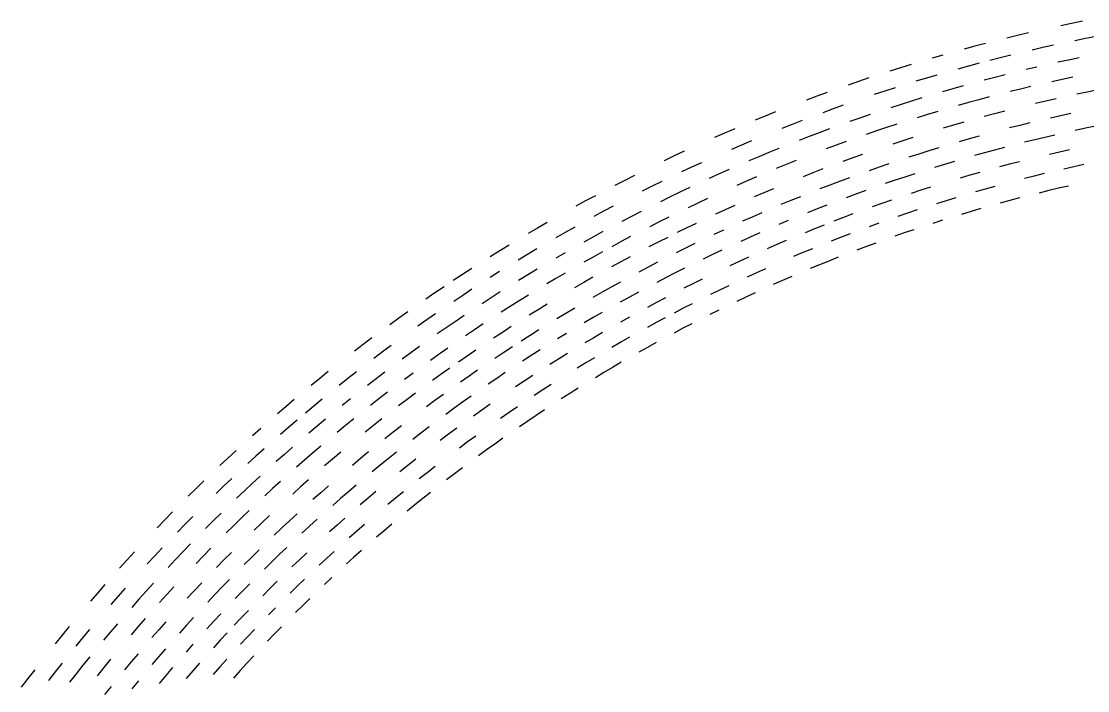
# Model space of a CAD drawing. Header units: metres. Extents: x -298 to 300, y -298 to 299.
# Drawn here: x -238.4 to -57, y 179.6 to 293.5 of the extents above; entities that cross this region are included whole.
import ezdxf

# ---------------------------------------------------------------- set-up
doc = ezdxf.new("R2010")
doc.units = ezdxf.units.M

msp = doc.modelspace()

# ---------------------------------------------------------------- linework, layer by layer
for p, q in [((-59.73335, 293.14038, -692.8203), (-61.573376, 292.7563, -692.8203)), ((-57.891003, 293.51294, -692.8203), (-59.73335, 293.14038, -692.8203)), ((-68.907845, 291.1046, -692.8203), (-70.73475, 290.66296, -692.8203)), ((-67.07819, 291.5348, -692.8203), (-68.907845, 291.1046, -692.8203)), ((-57.33827, 290.5736, -692.8203), (-59.16212, 290.2046, -692.8203)), ((-55.512157, 290.93103, -692.8203), (-57.33827, 290.5736, -692.8203)), ((-76.19825, 289.26917, -692.8203), (-78.013435, 288.78174, -692.8203)), ((-74.38001, 289.74524, -692.8203), (-76.19825, 289.26917, -692.8203)), ((-64.619026, 289.02905, -692.8203), (-66.43287, 288.61438, -692.8203)), ((-62.8025, 289.43237, -692.8203), (-64.619026, 289.02905, -692.8203)), ((-81.634346, 287.77283, -692.8203), (-83.43995, 287.25122, -692.8203)), ((-71.858345, 287.30212, -692.8203), (-73.66114, 286.84204, -692.8203)), ((-70.05262, 287.75092, -692.8203), (-71.858345, 287.30212, -692.8203)), ((-60.258923, 286.9204, -692.8203), (-62.059643, 286.5332, -692.8203)), ((-58.4557, 287.2964, -692.8203), (-60.258923, 286.9204, -692.8203)), ((-88.83643, 285.61877, -692.8203), (-90.6283, 285.052, -692.8203)), ((-87.041084, 286.1742, -692.8203), (-88.83643, 285.61877, -692.8203)), ((-77.25794, 285.88794, -692.8203), (-79.051704, 285.39392, -692.8203)), ((-75.46107, 286.3706, -692.8203), (-77.25794, 285.88794, -692.8203)), ((-65.653694, 285.72485, -692.8203), (-67.446785, 285.3037, -692.8203)), ((-95.98194, 283.28455, -692.8203), (-97.75892, 282.67297, -692.8203)), ((-94.20112, 283.8849, -692.8203), (-95.98194, 283.28455, -692.8203)), ((-84.413826, 283.8446, -692.8203), (-86.19453, 283.30566, -692.8203)), ((-82.62971, 284.37225, -692.8203), (-84.413826, 283.8446, -692.8203)), ((-72.80958, 283.97296, -692.8203), (-74.59144, 283.50696, -692.8203)), ((-71.02479, 284.42773, -692.8203), (-72.80958, 283.97296, -692.8203)), ((-61.319286, 283.63342, -692.8203), (-63.099377, 283.23962, -692.8203)), ((-59.536755, 284.0161, -692.8203), (-61.319286, 283.63342, -692.8203)), ((-101.301094, 281.4165, -692.8203), (-103.06617, 280.77155, -692.8203)), ((-91.515816, 281.62213, -692.8203), (-93.28236, 281.0387, -692.8203)), ((-89.74561, 282.19446, -692.8203), (-91.515816, 281.62213, -692.8203)), ((-79.91889, 282.04193, -692.8203), (-81.68842, 281.5313, -692.8203)), ((-78.14619, 282.54138, -692.8203), (-79.91889, 282.04193, -692.8203)), ((-68.42414, 281.99115, -692.8203), (-70.19367, 281.55273, -692.8203)), ((-66.65186, 282.41846, -692.8203), (-68.42414, 281.99115, -692.8203)), ((-57.049877, 281.47833, -692.8203), (-58.81654, 281.11133, -692.8203)), ((-55.280895, 281.83423, -692.8203), (-57.049877, 281.47833, -692.8203)), ((-103.06617, 280.77155, -692.8203), (-104.827156, 280.1156, -692.8203)), ((-88.73322, 279.37805, -692.8203), (-90.48579, 278.81213, -692.8203)), ((-86.97718, 279.93298, -692.8203), (-88.73322, 279.37805, -692.8203)), ((-85.21766, 280.4768, -692.8203), (-86.97718, 279.93298, -692.8203)), ((-77.24311, 279.68823, -692.8203), (-78.99793, 279.19446, -692.8203)), ((-75.48524, 280.1709, -692.8203), (-77.24311, 279.68823, -692.8203)), ((-73.72431, 280.64258, -692.8203), (-75.48524, 280.1709, -692.8203)), ((-64.10206, 279.94397, -692.8203), (-65.858894, 279.5327, -692.8203)), ((-62.342724, 280.34412, -692.8203), (-64.10206, 279.94397, -692.8203)), ((-110.084785, 278.08142, -692.8203), (-111.82862, 277.38147, -692.8203)), ((-100.31068, 278.59436, -692.8203), (-102.05799, 277.9558, -692.8203)), ((-98.559456, 279.222, -692.8203), (-100.31068, 278.59436, -692.8203)), ((-93.97993, 277.64734, -692.8203), (-95.72144, 277.04858, -692.8203)), ((-84.24317, 277.64716, -692.8203), (-85.98493, 277.1095, -692.8203)), ((-82.49799, 278.1739, -692.8203), (-84.24317, 277.64716, -692.8203)), ((-72.85908, 277.7777, -692.8203), (-74.602, 277.31152, -692.8203)), ((-71.11323, 278.2329, -692.8203), (-72.85908, 277.7777, -692.8203)), ((-59.844555, 277.83258, -692.8203), (-61.58827, 277.44812, -692.8203)), ((-111.82862, 277.38147, -692.8203), (-113.56806, 276.67053, -692.8203)), ((-107.275154, 275.97437, -692.8203), (-109.005745, 275.29205, -692.8203)), ((-105.54023, 276.64575, -692.8203), (-107.275154, 275.97437, -692.8203)), ((-95.72144, 277.04858, -692.8203), (-97.459114, 276.43884, -692.8203)), ((-89.45814, 276.00134, -692.8203), (-91.1894, 275.43097, -692.8203)), ((-79.81263, 275.8474, -692.8203), (-81.54322, 275.33752, -692.8203)), ((-78.078865, 276.3463, -692.8203), (-79.81263, 275.8474, -692.8203)), ((-68.537544, 275.80103, -692.8203), (-70.268196, 275.36206, -692.8203)), ((-66.804146, 276.22913, -692.8203), (-68.537544, 275.80103, -692.8203)), ((-61.58827, 277.44812, -692.8203), (-63.32942, 277.05273, -692.8203)), ((-118.75892, 274.4724, -692.8203), (-120.479866, 273.71796, -692.8203)), ((-117.03327, 275.21594, -692.8203), (-118.75892, 274.4724, -692.8203)), ((-102.64857, 274.54425, -692.8203), (-104.37037, 273.8911, -692.8203)), ((-100.92274, 275.18665, -692.8203), (-102.64857, 274.54425, -692.8203)), ((-92.91706, 274.84973, -692.8203), (-94.641, 274.25763, -692.8203)), ((-91.1894, 275.43097, -692.8203), (-92.91706, 274.84973, -692.8203)), ((-75.44294, 273.97986, -692.8203), (-77.161934, 273.49756, -692.8203)), ((-62.55897, 274.16095, -692.8203), (-64.27949, 273.75952, -692.8203)), ((-57.3827, 275.3003, -692.8203), (-59.110546, 274.9314, -692.8203)), ((-55.6526, 275.6584, -692.8203), (-57.3827, 275.3003, -692.8203)), ((-115.88404, 272.4547, -692.8203), (-117.59229, 271.7185, -692.8203)), ((-114.17121, 273.18024, -692.8203), (-115.88404, 272.4547, -692.8203)), ((-104.37037, 273.8911, -692.8203), (-106.0879, 273.22705, -692.8203)), ((-99.789925, 272.41656, -692.8203), (-101.49836, 271.78137, -692.8203)), ((-98.07752, 273.04102, -692.8203), (-99.789925, 272.41656, -692.8203)), ((-88.43238, 273.18994, -692.8203), (-90.146, 272.62604, -692.8203)), ((-86.71522, 273.74304, -692.8203), (-88.43238, 273.18994, -692.8203)), ((-77.161934, 273.49756, -692.8203), (-78.877815, 273.00446, -692.8203)), ((-65.997444, 273.3473, -692.8203), (-67.712715, 272.92432, -692.8203)), ((-64.27949, 273.75952, -692.8203), (-65.997444, 273.3473, -692.8203)), ((-127.31507, 270.59277, -692.8203), (-129.01137, 269.78467, -692.8203)), ((-125.613655, 271.39014, -692.8203), (-127.31507, 270.59277, -692.8203)), ((-112.91535, 270.46368, -692.8203), (-114.61115, 269.7461, -692.8203)), ((-111.215096, 271.1706, -692.8203), (-112.91535, 270.46368, -692.8203)), ((-109.51038, 271.86682, -692.8203), (-111.215096, 271.1706, -692.8203)), ((-95.26508, 270.86993, -692.8203), (-96.963936, 270.26318, -692.8203)), ((-85.7093, 270.9245, -692.8203), (-87.40876, 270.37775, -692.8203)), ((-84.006355, 271.46057, -692.8203), (-85.7093, 270.9245, -692.8203)), ((-82.30012, 271.9859, -692.8203), (-84.006355, 271.46057, -692.8203)), ((-74.54615, 271.12476, -692.8203), (-76.2472, 270.64813, -692.8203)), ((-72.84205, 271.59076, -692.8203), (-74.54615, 271.12476, -692.8203)), ((-71.13514, 272.04602, -692.8203), (-72.84205, 271.59076, -692.8203)), ((-61.790783, 271.26868, -692.8203), (-63.493114, 270.87207, -692.8203)), ((-60.08595, 271.65448, -692.8203), (-61.790783, 271.26868, -692.8203)), ((-124.377754, 268.66663, -692.8203), (-126.06196, 267.87714, -692.8203)), ((-122.68867, 269.44556, -692.8203), (-124.377754, 268.66663, -692.8203)), ((-108.291084, 269.13367, -692.8203), (-109.978645, 268.4452, -692.8203)), ((-106.59925, 269.81158, -692.8203), (-108.291084, 269.13367, -692.8203)), ((-96.963936, 270.26318, -692.8203), (-98.65894, 269.64575, -692.8203)), ((-92.48603, 268.67365, -692.8203), (-94.17115, 268.08435, -692.8203)), ((-90.79719, 269.25232, -692.8203), (-92.48603, 268.67365, -692.8203)), ((-81.331856, 269.1543, -692.8203), (-83.02033, 268.635, -692.8203)), ((-79.640144, 269.66284, -692.8203), (-81.331856, 269.1543, -692.8203)), ((-70.276436, 269.17926, -692.8203), (-71.9654, 268.7295, -692.8203)), ((-68.58466, 269.6184, -692.8203), (-70.276436, 269.17926, -692.8203)), ((-59.338085, 268.75684, -692.8203), (-61.02473, 268.3758, -692.8203)), ((-57.64906, 269.12738, -692.8203), (-59.338085, 268.75684, -692.8203)), ((-134.06935, 267.29688, -692.8203), (-135.74477, 266.44653, -692.8203)), ((-119.67097, 267.52966, -692.8203), (-121.34809, 266.76978, -692.8203)), ((-117.98902, 268.27905, -692.8203), (-119.67097, 267.52966, -692.8203)), ((-113.34058, 267.03644, -692.8203), (-115.01484, 266.31628, -692.8203)), ((-103.7201, 267.72986, -692.8203), (-105.39893, 267.07007, -692.8203)), ((-102.03712, 268.3791, -692.8203), (-103.7201, 267.72986, -692.8203)), ((-97.5301, 266.87415, -692.8203), (-99.20374, 266.2533, -692.8203)), ((-88.06562, 267.01392, -692.8203), (-89.740486, 266.4524, -692.8203)), ((-86.387276, 267.56482, -692.8203), (-88.06562, 267.01392, -692.8203)), ((-77.01478, 267.31653, -692.8203), (-78.69178, 266.82446, -692.8203)), ((-75.3346, 267.7981, -692.8203), (-77.01478, 267.31653, -692.8203)), ((-66.06971, 267.16907, -692.8203), (-67.74616, 266.74573, -692.8203)), ((-64.39063, 267.5819, -692.8203), (-66.06971, 267.16907, -692.8203)), ((-135.74477, 266.44653, -692.8203), (-137.41481, 265.58557, -692.8203)), ((-131.08418, 265.44543, -692.8203), (-132.74791, 264.61383, -692.8203)), ((-129.41524, 266.26648, -692.8203), (-131.08418, 265.44543, -692.8203)), ((-124.687874, 265.21838, -692.8203), (-126.35035, 264.427, -692.8203)), ((-115.01484, 266.31628, -692.8203), (-116.68452, 265.58557, -692.8203)), ((-110.410164, 265.0277, -692.8203), (-112.071846, 264.326, -692.8203)), ((-100.87348, 265.6219, -692.8203), (-102.53919, 264.98004, -692.8203)), ((-99.20374, 266.2533, -692.8203), (-100.87348, 265.6219, -692.8203)), ((-89.740486, 266.4524, -692.8203), (-91.41169, 265.8805, -692.8203)), ((-83.703865, 265.28522, -692.8203), (-85.36793, 264.75122, -692.8203)), ((-74.4242, 264.9474, -692.8203), (-76.08643, 264.47162, -692.8203)), ((-72.75898, 265.41266, -692.8203), (-74.4242, 264.9474, -692.8203)), ((-61.926952, 265.09558, -692.8203), (-63.590466, 264.6983, -692.8203)), ((-60.260876, 265.48242, -692.8203), (-61.926952, 265.09558, -692.8203)), ((-140.73842, 263.8324, -692.8203), (-142.39186, 262.94025, -692.8203)), ((-128.00786, 263.62524, -692.8203), (-129.66023, 262.81305, -692.8203)), ((-126.35035, 264.427, -692.8203), (-128.00786, 263.62524, -692.8203)), ((-121.66541, 263.33093, -692.8203), (-123.31611, 262.5586, -692.8203)), ((-112.071846, 264.326, -692.8203), (-113.72907, 263.61383, -692.8203)), ((-105.858284, 263.66504, -692.8203), (-107.51154, 262.99194, -692.8203)), ((-96.40333, 264.10175, -692.8203), (-98.05958, 263.48804, -692.8203)), ((-94.74323, 264.70508, -692.8203), (-96.40333, 264.10175, -692.8203)), ((-90.33955, 263.08655, -692.8203), (-91.98963, 262.51086, -692.8203)), ((-85.36793, 264.75122, -692.8203), (-87.02863, 264.20667, -692.8203)), ((-79.40174, 263.48883, -692.8203), (-81.054695, 262.9818, -692.8203)), ((-68.56556, 263.4439, -692.8203), (-70.21851, 263.005, -692.8203)), ((-63.590466, 264.6983, -692.8203), (-65.25147, 264.29053, -692.8203)), ((-142.39186, 262.94025, -692.8203), (-144.03969, 262.03772, -692.8203)), ((-137.70723, 262.05676, -692.8203), (-139.34947, 261.18372, -692.8203)), ((-123.31611, 262.5586, -692.8203), (-124.96192, 261.77588, -692.8203)), ((-118.67341, 261.41516, -692.8203), (-120.31214, 260.66162, -692.8203)), ((-117.029915, 262.1584, -692.8203), (-118.67341, 261.41516, -692.8203)), ((-107.51154, 262.99194, -692.8203), (-109.16053, 262.3084, -692.8203)), ((-103.00477, 261.58447, -692.8203), (-104.64503, 260.92932, -692.8203)), ((-101.36036, 262.22937, -692.8203), (-103.00477, 261.58447, -692.8203)), ((-91.98963, 262.51086, -692.8203), (-93.635994, 261.9248, -692.8203)), ((-85.99378, 261.3988, -692.8203), (-87.63337, 260.85046, -692.8203)), ((-81.054695, 262.9818, -692.8203), (-82.70435, 262.46448, -692.8203)), ((-75.16035, 261.62598, -692.8203), (-76.801704, 261.1457, -692.8203)), ((-70.21851, 263.005, -692.8203), (-71.86872, 262.55566, -692.8203)), ((-139.34947, 261.18372, -692.8203), (-140.98619, 260.3004, -692.8203)), ((-134.5862, 260.31445, -692.8203), (-136.2176, 259.46106, -692.8203)), ((-132.94948, 261.1576, -692.8203), (-134.5862, 260.31445, -692.8203)), ((-128.2386, 260.1795, -692.8203), (-129.86928, 259.36597, -692.8203)), ((-114.081184, 260.19604, -692.8203), (-115.71235, 259.4713, -692.8203)), ((-112.44538, 260.91046, -692.8203), (-114.081184, 260.19604, -692.8203)), ((-107.91297, 259.5882, -692.8203), (-109.540535, 258.90228, -692.8203)), ((-98.55262, 260.10498, -692.8203), (-100.18372, 259.47778, -692.8203)), ((-96.91761, 260.72186, -692.8203), (-98.55262, 260.10498, -692.8203)), ((-87.63337, 260.85046, -692.8203), (-89.26948, 260.2918, -692.8203)), ((-81.70704, 259.64307, -692.8203), (-83.33576, 259.1217, -692.8203)), ((-76.801704, 261.1457, -692.8203), (-78.43995, 260.6551, -692.8203)), ((-150.57304, 258.3246, -692.8203), (-152.1916, 257.37073, -692.8203)), ((-148.9485, 259.2682, -692.8203), (-150.57304, 258.3246, -692.8203)), ((-145.8625, 257.58893, -692.8203), (-147.47646, 256.6648, -692.8203)), ((-144.24275, 258.50293, -692.8203), (-145.8625, 257.58893, -692.8203)), ((-139.46407, 257.7235, -692.8203), (-141.07906, 256.83954, -692.8203)), ((-129.86928, 259.36597, -692.8203), (-131.49483, 258.5421, -692.8203)), ((-125.19947, 258.33948, -692.8203), (-126.81867, 257.54504, -692.8203)), ((-123.575264, 259.12378, -692.8203), (-125.19947, 258.33948, -692.8203)), ((-118.960945, 257.99133, -692.8203), (-120.57813, 257.23608, -692.8203)), ((-103.433846, 258.19275, -692.8203), (-105.05274, 257.53503, -692.8203)), ((-101.8108, 258.8404, -692.8203), (-103.433846, 258.19275, -692.8203)), ((-92.53095, 259.1438, -692.8203), (-94.1562, 258.55444, -692.8203)), ((-86.58308, 258.04828, -692.8203), (-88.20161, 257.49634, -692.8203)), ((-141.07906, 256.83954, -692.8203), (-142.6884, 255.94542, -692.8203)), ((-136.33992, 256.00983, -692.8203), (-137.94417, 255.14543, -692.8203)), ((-134.73024, 256.864, -692.8203), (-136.33992, 256.00983, -692.8203)), ((-130.04195, 255.92577, -692.8203), (-131.64589, 255.10094, -692.8203)), ((-128.43288, 256.74048, -692.8203), (-130.04195, 255.92577, -692.8203)), ((-114.39686, 256.78333, -692.8203), (-116.0066, 256.05676, -692.8203)), ((-112.7826, 257.49982, -692.8203), (-114.39686, 256.78333, -692.8203)), ((-108.27802, 256.18903, -692.8203), (-109.884224, 255.50084, -692.8203)), ((-99.0091, 256.7254, -692.8203), (-100.618904, 256.09546, -692.8203)), ((-97.39527, 257.3452, -692.8203), (-99.0091, 256.7254, -692.8203)), ((-93.035774, 255.77959, -692.8203), (-94.63984, 255.18712, -692.8203)), ((-88.20161, 257.49634, -692.8203), (-89.8166, 256.9342, -692.8203)), ((-157.01076, 254.4486, -692.8203), (-158.60481, 253.45439, -692.8203)), ((-155.41054, 255.43266, -692.8203), (-157.01076, 254.4486, -692.8203)), ((-150.68666, 254.78612, -692.8203), (-152.28288, 253.83177, -692.8203)), ((-145.89003, 254.127, -692.8203), (-147.48222, 253.20274, -692.8203)), ((-139.54298, 254.27104, -692.8203), (-141.13625, 253.38664, -692.8203)), ((-125.400764, 254.90959, -692.8203), (-126.99848, 254.11394, -692.8203)), ((-123.798164, 255.69518, -692.8203), (-125.400764, 254.90959, -692.8203)), ((-119.21223, 254.57335, -692.8203), (-120.80793, 253.81657, -692.8203)), ((-109.884224, 255.50084, -692.8203), (-111.48603, 254.80266, -692.8203)), ((-105.42414, 254.14507, -692.8203), (-107.017586, 253.47484, -692.8203)), ((-103.826485, 254.80522, -692.8203), (-105.42414, 254.14507, -692.8203)), ((-94.63984, 255.18712, -692.8203), (-96.24012, 254.58464, -692.8203)), ((-152.28288, 253.83177, -692.8203), (-153.873, 252.86736, -692.8203)), ((-141.13625, 253.38664, -692.8203), (-142.72389, 252.4923, -692.8203)), ((-136.42601, 252.56639, -692.8203), (-138.00862, 251.70158, -692.8203)), ((-134.83797, 253.42125, -692.8203), (-136.42601, 252.56639, -692.8203)), ((-130.1786, 252.49266, -692.8203), (-131.76091, 251.6671, -692.8203)), ((-120.80793, 253.81657, -692.8203), (-122.39887, 253.04979, -692.8203)), ((-116.264656, 252.64781, -692.8203), (-117.848335, 251.90965, -692.8203)), ((-114.67628, 253.37608, -692.8203), (-116.264656, 252.64781, -692.8203)), ((-101.01777, 252.71703, -692.8203), (-102.6023, 252.07457, -692.8203)), ((-99.429146, 253.3496, -692.8203), (-101.01777, 252.71703, -692.8203)), ((-163.34883, 250.41216, -692.8203), (-164.91725, 249.37828, -692.8203)), ((-161.77388, 251.43614, -692.8203), (-163.34883, 250.41216, -692.8203)), ((-157.03493, 250.90874, -692.8203), (-158.60658, 249.9146, -692.8203)), ((-152.22334, 250.37022, -692.8203), (-153.79176, 249.40636, -692.8203)), ((-150.64894, 251.32433, -692.8203), (-152.22334, 250.37022, -692.8203)), ((-145.8821, 250.67369, -692.8203), (-147.45256, 249.74956, -692.8203)), ((-131.76091, 251.6671, -692.8203), (-133.33803, 250.83159, -692.8203)), ((-127.14216, 250.6898, -692.8203), (-128.71327, 249.88329, -692.8203)), ((-125.56605, 251.48637, -692.8203), (-127.14216, 250.6898, -692.8203)), ((-113.34803, 250.6945, -692.8203), (-114.91956, 249.9746, -692.8203)), ((-111.77204, 251.40446, -692.8203), (-113.34803, 250.6945, -692.8203)), ((-102.6023, 252.07457, -692.8203), (-104.18281, 251.4221, -692.8203)), ((-147.45256, 249.74956, -692.8203), (-149.01717, 248.81554, -692.8203)), ((-142.72334, 249.04784, -692.8203), (-144.2837, 248.14354, -692.8203)), ((-141.15736, 249.94225, -692.8203), (-142.72334, 249.04784, -692.8203)), ((-136.47627, 249.13097, -692.8203), (-138.03728, 248.26598, -692.8203)), ((-128.71327, 249.88329, -692.8203), (-130.27925, 249.067, -692.8203)), ((-124.13563, 248.85777, -692.8203), (-125.69532, 248.07018, -692.8203)), ((-122.57105, 249.63548, -692.8203), (-124.13563, 248.85777, -692.8203)), ((-108.89918, 249.4055, -692.8203), (-110.462654, 248.71361, -692.8203)), ((-107.33131, 250.08757, -692.8203), (-108.89918, 249.4055, -692.8203)), ((-168.0345, 247.28117, -692.8203), (-169.58315, 246.21794, -692.8203)), ((-166.4792, 248.33464, -692.8203), (-168.0345, 247.28117, -692.8203)), ((-163.28346, 246.87321, -692.8203), (-164.82954, 245.83995, -692.8203)), ((-161.73091, 247.89684, -692.8203), (-163.28346, 246.87321, -692.8203)), ((-156.91014, 247.44902, -692.8203), (-158.46004, 246.45573, -692.8203)), ((-152.12862, 246.91826, -692.8203), (-153.67525, 245.955, -692.8203)), ((-139.59282, 247.3911, -692.8203), (-141.1428, 246.50658, -692.8203)), ((-138.03728, 248.26598, -692.8203), (-139.59282, 247.3911, -692.8203)), ((-133.39558, 247.40495, -692.8203), (-134.94585, 246.55931, -692.8203)), ((-119.60639, 247.75603, -692.8203), (-121.15925, 246.99693, -692.8203)), ((-118.048775, 248.50536, -692.8203), (-119.60639, 247.75603, -692.8203)), ((-113.576485, 247.3004, -692.8203), (-115.126656, 246.57921, -692.8203)), ((-158.46004, 246.45573, -692.8203), (-160.00362, 245.45274, -692.8203)), ((-155.21584, 244.98204, -692.8203), (-156.75026, 243.9995, -692.8203)), ((-153.67525, 245.955, -692.8203), (-155.21584, 244.98204, -692.8203)), ((-148.93007, 245.3723, -692.8203), (-150.46712, 244.42912, -692.8203)), ((-134.94585, 246.55931, -692.8203), (-136.49074, 245.7039, -692.8203)), ((-130.34404, 245.64903, -692.8203), (-131.88335, 244.82256, -692.8203)), ((-128.79958, 246.4658, -692.8203), (-130.34404, 245.64903, -692.8203)), ((-124.250435, 245.44957, -692.8203), (-125.78864, 244.66136, -692.8203)), ((-115.126656, 246.57921, -692.8203), (-116.67225, 245.84825, -692.8203)), ((-172.66023, 244.06248, -692.8203), (-174.18849, 242.97032, -692.8203)), ((-167.90205, 243.74437, -692.8203), (-169.42836, 242.68211, -692.8203)), ((-163.07173, 243.41777, -692.8203), (-164.59608, 242.38591, -692.8203)), ((-150.46712, 244.42912, -692.8203), (-151.99818, 243.47636, -692.8203)), ((-145.75893, 243.79472, -692.8203), (-147.28615, 242.87157, -692.8203)), ((-144.22594, 244.70836, -692.8203), (-145.75893, 243.79472, -692.8203)), ((-141.09267, 243.07982, -692.8203), (-142.6155, 242.18596, -692.8203)), ((-139.56422, 243.96416, -692.8203), (-141.09267, 243.07982, -692.8203)), ((-134.94618, 243.14073, -692.8203), (-136.46956, 242.28539, -692.8203)), ((-125.78864, 244.66136, -692.8203), (-127.32191, 243.86351, -692.8203)), ((-119.7494, 244.35728, -692.8203), (-121.28089, 243.5974, -692.8203)), ((-174.18849, 242.97032, -692.8203), (-175.70992, 241.86858, -692.8203)), ((-169.42836, 242.68211, -692.8203), (-170.94795, 241.61034, -692.8203)), ((-166.11394, 241.34447, -692.8203), (-167.6252, 240.2935, -692.8203)), ((-164.59608, 242.38591, -692.8203), (-166.11394, 241.34447, -692.8203)), ((-159.80037, 242.00548, -692.8203), (-161.316, 240.99413, -692.8203)), ((-155.04216, 241.5421, -692.8203), (-156.55495, 240.56065, -692.8203)), ((-130.37306, 242.239, -692.8203), (-131.89095, 241.41246, -692.8203)), ((-128.85005, 243.05608, -692.8203), (-130.37306, 242.239, -692.8203)), ((-125.8462, 241.26018, -692.8203), (-127.35798, 240.46202, -692.8203)), ((-124.32935, 242.04881, -692.8203), (-125.8462, 241.26018, -692.8203)), ((-178.7317, 239.63652, -692.8203), (-180.23201, 238.50633, -692.8203)), ((-161.316, 240.99413, -692.8203), (-162.82515, 239.97337, -692.8203)), ((-156.55495, 240.56065, -692.8203), (-158.06154, 239.56975, -692.8203)), ((-151.83247, 240.04466, -692.8203), (-153.33595, 239.08342, -692.8203)), ((-150.32298, 240.99644, -692.8203), (-151.83247, 240.04466, -692.8203)), ((-145.64418, 240.36955, -692.8203), (-147.14986, 239.44719, -692.8203)), ((-141.00703, 239.66234, -692.8203), (-142.50838, 238.76909, -692.8203)), ((-139.50008, 240.54619, -692.8203), (-141.00703, 239.66234, -692.8203)), ((-134.9109, 239.73082, -692.8203), (-136.41286, 238.87584, -692.8203)), ((-180.23201, 238.50633, -692.8203), (-181.72514, 237.36674, -692.8203)), ((-175.46577, 238.33812, -692.8203), (-176.9579, 237.22856, -692.8203)), ((-170.6277, 238.16331, -692.8203), (-172.11885, 237.08409, -692.8203)), ((-165.82408, 237.90343, -692.8203), (-167.31374, 236.85442, -692.8203)), ((-154.83333, 238.11278, -692.8203), (-156.32457, 237.13274, -692.8203)), ((-136.41286, 238.87584, -692.8203), (-137.90938, 238.0114, -692.8203)), ((-131.86293, 238.01091, -692.8203), (-133.35414, 237.1751, -692.8203)), ((-130.36644, 238.83739, -692.8203), (-131.86293, 238.01091, -692.8203)), ((-176.9579, 237.22856, -692.8203), (-178.44298, 236.1096, -692.8203)), ((-172.11885, 237.08409, -692.8203), (-173.60316, 235.99559, -692.8203)), ((-167.31374, 236.85442, -692.8203), (-168.7967, 235.796, -692.8203)), ((-162.54344, 236.54057, -692.8203), (-164.02461, 235.51219, -692.8203)), ((-161.05586, 237.55968, -692.8203), (-162.54344, 236.54057, -692.8203)), ((-156.32457, 237.13274, -692.8203), (-157.80959, 236.14336, -692.8203)), ((-151.6316, 236.62352, -692.8203), (-153.11357, 235.66362, -692.8203)), ((-150.14363, 237.57408, -692.8203), (-151.6316, 236.62352, -692.8203)), ((-146.97829, 236.033, -692.8203), (-148.45668, 235.10228, -692.8203)), ((-145.4941, 236.95433, -692.8203), (-146.97829, 236.033, -692.8203)), ((-140.886, 236.2545, -692.8203), (-142.36592, 235.36205, -692.8203)), ((-165.49922, 234.47447, -692.8203), (-166.9673, 233.42754, -692.8203)), ((-160.76085, 234.1367, -692.8203), (-162.22694, 233.11955, -692.8203)), ((-142.36592, 235.36205, -692.8203), (-143.84023, 234.46031, -692.8203)), ((-137.79585, 234.61168, -692.8203), (-139.26555, 233.7387, -692.8203)), ((-136.32066, 235.47545, -692.8203), (-137.79585, 234.61168, -692.8203)), ((-187.62514, 232.71538, -692.8203), (-189.08168, 231.52953, -692.8203)), ((-186.16115, 233.89207, -692.8203), (-187.62514, 232.71538, -692.8203)), ((-182.85558, 232.69725, -692.8203), (-184.31203, 231.54143, -692.8203)), ((-181.39189, 233.84398, -692.8203), (-182.85558, 232.69725, -692.8203)), ((-178.01454, 232.67442, -692.8203), (-179.471, 231.54893, -692.8203)), ((-176.55107, 233.7907, -692.8203), (-178.01454, 232.67442, -692.8203)), ((-171.74257, 233.65147, -692.8203), (-173.2053, 232.56541, -692.8203)), ((-166.9673, 233.42754, -692.8203), (-168.42879, 232.37144, -692.8203)), ((-162.22694, 233.11955, -692.8203), (-163.68657, 232.09325, -692.8203)), ((-157.52278, 232.72838, -692.8203), (-158.98012, 231.73155, -692.8203)), ((-156.05922, 233.71599, -692.8203), (-157.52278, 232.72838, -692.8203)), ((-152.85622, 232.25487, -692.8203), (-154.31068, 231.28734, -692.8203)), ((-151.3957, 233.21318, -692.8203), (-152.85622, 232.25487, -692.8203)), ((-139.26555, 233.7387, -692.8203), (-140.72969, 232.85649, -692.8203)), ((-149.6797, 230.76152, -692.8203), (-151.12483, 229.81401, -692.8203)), ((-148.22859, 231.69994, -692.8203), (-149.6797, 230.76152, -692.8203)), ((-143.64122, 231.06456, -692.8203), (-145.08846, 230.15495, -692.8203)), ((-191.97224, 229.13048, -692.8203), (-193.40614, 227.9174, -692.8203)), ((-187.20296, 229.2025, -692.8203), (-188.63731, 228.01945, -692.8203)), ((-182.36244, 229.27074, -692.8203), (-183.79738, 228.11815, -692.8203)), ((-177.55208, 229.25237, -692.8203), (-178.98701, 228.12993, -692.8203)), ((-176.11012, 230.36583, -692.8203), (-177.55208, 229.25237, -692.8203)), ((-172.77284, 229.14842, -692.8203), (-174.20723, 228.05595, -692.8203)), ((-171.33159, 230.2318, -692.8203), (-172.77284, 229.14842, -692.8203)), ((-168.02632, 228.95952, -692.8203), (-169.45967, 227.8969, -692.8203)), ((-166.58632, 230.01317, -692.8203), (-168.02632, 228.95952, -692.8203)), ((-163.31395, 228.68657, -692.8203), (-164.74568, 227.65349, -692.8203)), ((-161.87575, 229.71062, -692.8203), (-163.31395, 228.68657, -692.8203)), ((-145.08846, 230.15495, -692.8203), (-146.52992, 229.23631, -692.8203)), ((-193.40614, 227.9174, -692.8203), (-194.83235, 226.69536, -692.8203)), ((-188.63731, 228.01945, -692.8203), (-190.0642, 226.82744, -692.8203)), ((-164.74568, 227.65349, -692.8203), (-166.17091, 226.6115, -692.8203)), ((-160.06673, 227.3267, -692.8203), (-161.49, 226.31407, -692.8203)), ((-158.6371, 228.33037, -692.8203), (-160.06673, 227.3267, -692.8203)), ((-155.42412, 226.91728, -692.8203), (-156.84496, 225.93382, -692.8203)), ((-153.99712, 227.89183, -692.8203), (-155.42412, 226.91728, -692.8203)), ((-149.39534, 227.37187, -692.8203), (-150.81923, 226.4262, -692.8203)), ((-191.48354, 225.62645, -692.8203), (-192.89531, 224.41661, -692.8203)), ((-186.64528, 225.78587, -692.8203), (-188.05818, 224.60643, -692.8203)), ((-181.83553, 225.85808, -692.8203), (-183.24898, 224.70885, -692.8203)), ((-177.05525, 225.84416, -692.8203), (-178.46877, 224.7249, -692.8203)), ((-152.23708, 225.47166, -692.8203), (-153.64891, 224.50816, -692.8203)), ((-150.81923, 226.4262, -692.8203), (-152.23708, 225.47166, -692.8203)), ((-197.66164, 224.22453, -692.8203), (-199.06453, 222.97588, -692.8203)), ((-192.89531, 224.41661, -692.8203), (-194.29945, 223.19798, -692.8203)), ((-188.05818, 224.60643, -692.8203), (-189.46364, 223.41814, -692.8203)), ((-183.24898, 224.70885, -692.8203), (-184.6552, 223.5507, -692.8203)), ((-178.46877, 224.7249, -692.8203), (-179.8752, 223.59679, -692.8203)), ((-175.12526, 223.55699, -692.8203), (-176.52443, 222.44987, -692.8203)), ((-173.71913, 224.65526, -692.8203), (-175.12526, 223.55699, -692.8203)), ((-170.40678, 223.43205, -692.8203), (-171.80531, 222.3546, -692.8203)), ((-169.00151, 224.50072, -692.8203), (-170.40678, 223.43205, -692.8203)), ((-165.7212, 223.22282, -692.8203), (-167.11855, 222.17479, -692.8203)), ((-164.3173, 224.26207, -692.8203), (-165.7212, 223.22282, -692.8203)), ((-162.4655, 221.91124, -692.8203), (-163.85469, 220.88371, -692.8203)), ((-161.0699, 222.9301, -692.8203), (-162.4655, 221.91124, -692.8203)), ((-157.84761, 221.56493, -692.8203), (-159.2347, 220.56639, -692.8203)), ((-156.45424, 222.5548, -692.8203), (-157.84761, 221.56493, -692.8203)), ((-201.8466, 220.45226, -692.8203), (-203.22566, 219.17735, -692.8203)), ((-198.46541, 219.48949, -692.8203), (-199.8384, 218.23595, -692.8203)), ((-197.08452, 220.73436, -692.8203), (-198.46541, 219.48949, -692.8203)), ((-193.63466, 219.80064, -692.8203), (-195.00975, 218.57744, -692.8203)), ((-192.2519, 221.01518, -692.8203), (-193.63466, 219.80064, -692.8203)), ((-188.8297, 220.02373, -692.8203), (-190.20628, 218.83073, -692.8203)), ((-187.4456, 221.20811, -692.8203), (-188.8297, 220.02373, -692.8203)), ((-184.0515, 220.15984, -692.8203), (-185.4291, 218.99681, -692.8203)), ((-179.30171, 220.20946, -692.8203), (-180.67976, 219.07628, -692.8203)), ((-174.58186, 220.17345, -692.8203), (-175.95976, 219.06981, -692.8203)), ((-159.2347, 220.56639, -692.8203), (-160.6155, 219.55913, -692.8203)), ((-203.22566, 219.17735, -692.8203), (-204.5967, 217.8939, -692.8203)), ((-190.20628, 218.83073, -692.8203), (-191.57536, 217.62907, -692.8203)), ((-185.4291, 218.99681, -692.8203), (-186.7993, 217.82512, -692.8203)), ((-180.67976, 219.07628, -692.8203), (-182.05061, 217.93443, -692.8203)), ((-177.3307, 217.95763, -692.8203), (-178.6946, 216.83678, -692.8203)), ((-175.95976, 219.06981, -692.8203), (-177.3307, 217.95763, -692.8203)), ((-172.641, 217.8955, -692.8203), (-174.00465, 216.80418, -692.8203)), ((-171.27052, 218.97832, -692.8203), (-172.641, 217.8955, -692.8203)), ((-167.98296, 217.74895, -692.8203), (-169.34578, 216.68681, -692.8203)), ((-197.73668, 216.10533, -692.8203), (-199.08842, 214.85643, -692.8203)), ((-169.34578, 216.68681, -692.8203), (-170.70192, 215.6162, -692.8203)), ((-164.71944, 216.48558, -692.8203), (-166.07442, 215.44402, -692.8203)), ((-163.35793, 217.51866, -692.8203), (-164.71944, 216.48558, -692.8203)), ((-207.31438, 215.30125, -692.8203), (-208.6609, 213.99217, -692.8203)), ((-203.90968, 214.42412, -692.8203), (-205.25069, 213.13652, -692.8203)), ((-202.5606, 215.70323, -692.8203), (-203.90968, 214.42412, -692.8203)), ((-199.08842, 214.85643, -692.8203), (-200.43227, 213.59917, -692.8203)), ((-194.29066, 215.20012, -692.8203), (-195.6368, 213.97295, -692.8203)), ((-190.86537, 214.2589, -692.8203), (-192.2057, 213.0532, -692.8203)), ((-189.51753, 215.45616, -692.8203), (-190.86537, 214.2589, -692.8203)), ((-186.11967, 214.45757, -692.8203), (-187.46135, 213.28166, -692.8203)), ((-181.40114, 214.56969, -692.8203), (-182.7436, 213.42339, -692.8203)), ((-208.6609, 213.99217, -692.8203), (-209.99919, 212.67467, -692.8203)), ((-200.43227, 213.59917, -692.8203), (-201.7682, 212.33348, -692.8203)), ((-195.6368, 213.97295, -692.8203), (-196.9752, 212.73729, -692.8203)), ((-187.46135, 213.28166, -692.8203), (-188.79561, 212.0974, -692.8203)), ((-184.07887, 212.26872, -692.8203), (-185.40688, 211.1057, -692.8203)), ((-182.7436, 213.42339, -692.8203), (-184.07887, 212.26872, -692.8203)), ((-179.38972, 212.3538, -692.8203), (-180.71834, 211.2202, -692.8203)), ((-178.05397, 213.47905, -692.8203), (-179.38972, 212.3538, -692.8203)), ((-174.7295, 212.3535, -692.8203), (-176.05824, 211.24913, -692.8203)), ((-173.39384, 213.44951, -692.8203), (-174.7295, 212.3535, -692.8203)), ((-170.09969, 212.26854, -692.8203), (-171.428, 211.19322, -692.8203)), ((-168.7646, 213.33543, -692.8203), (-170.09969, 212.26854, -692.8203)), ((-171.428, 211.19322, -692.8203), (-172.74953, 210.10966, -692.8203)), ((-213.96394, 208.67223, -692.8203), (-215.26863, 207.32158, -692.8203)), ((-212.65074, 210.0147, -692.8203), (-213.96394, 208.67223, -692.8203)), ((-209.22475, 209.22374, -692.8203), (-210.53294, 207.90294, -692.8203)), ((-204.41597, 209.77696, -692.8203), (-205.72777, 208.48637, -692.8203)), ((-200.94331, 208.9804, -692.8203), (-202.2502, 207.7116, -692.8203)), ((-199.6285, 210.24101, -692.8203), (-200.94331, 208.9804, -692.8203)), ((-196.18071, 209.3861, -692.8203), (-197.49025, 208.1472, -692.8203)), ((-191.4416, 209.70384, -692.8203), (-192.75325, 208.49461, -692.8203)), ((-188.0407, 208.75475, -692.8203), (-189.34645, 207.56694, -692.8203)), ((-183.35402, 208.92815, -692.8203), (-184.66103, 207.76976, -692.8203)), ((-210.53294, 207.90294, -692.8203), (-211.83278, 206.57396, -692.8203)), ((-205.72777, 208.48637, -692.8203), (-207.03142, 207.18755, -692.8203)), ((-202.2502, 207.7116, -692.8203), (-203.54903, 206.43462, -692.8203)), ((-197.49025, 208.1472, -692.8203), (-198.79195, 206.90007, -692.8203)), ((-194.05727, 207.27727, -692.8203), (-195.35359, 206.05174, -692.8203)), ((-192.75325, 208.49461, -692.8203), (-194.05727, 207.27727, -692.8203)), ((-189.34645, 207.56694, -692.8203), (-190.64473, 206.37096, -692.8203)), ((-184.66103, 207.76976, -692.8203), (-185.96068, 206.6032, -692.8203)), ((-180.0024, 207.88646, -692.8203), (-181.30287, 206.74913, -692.8203)), ((-176.67284, 206.80943, -692.8203), (-177.96666, 205.69304, -692.8203)), ((-175.372, 207.91771, -692.8203), (-176.67284, 206.80943, -692.8203)), ((-181.30287, 206.74913, -692.8203), (-182.5962, 205.60362, -692.8203)), ((-219.13136, 203.22093, -692.8203), (-220.40166, 201.838, -692.8203)), ((-214.40724, 203.89165, -692.8203), (-215.68178, 202.53844, -692.8203)), ((-210.8929, 203.2423, -692.8203), (-212.16344, 201.91124, -692.8203)), ((-209.61403, 204.56548, -692.8203), (-210.8929, 203.2423, -692.8203)), ((-206.12248, 203.85631, -692.8203), (-207.39699, 202.55516, -692.8203)), ((-197.92299, 203.5764, -692.8203), (-199.1959, 202.32664, -692.8203)), ((-193.21852, 203.9547, -692.8203), (-194.494, 202.73448, -692.8203)), ((-185.16115, 203.2885, -692.8203), (-186.4326, 202.11888, -692.8203)), ((-180.5331, 203.43602, -692.8203), (-181.80562, 202.29546, -692.8203)), ((-220.40166, 201.838, -692.8203), (-221.66322, 200.44713, -692.8203)), ((-215.68178, 202.53844, -692.8203), (-216.94777, 201.17729, -692.8203)), ((-212.16344, 201.91124, -692.8203), (-213.42555, 200.57213, -692.8203)), ((-207.39699, 202.55516, -692.8203), (-208.66331, 201.24596, -692.8203)), ((-203.91951, 201.83067, -692.8203), (-205.18135, 200.54338, -692.8203)), ((-202.64961, 203.11009, -692.8203), (-203.91951, 201.83067, -692.8203)), ((-199.1959, 202.32664, -692.8203), (-200.46095, 201.06902, -692.8203)), ((-195.76173, 201.50633, -692.8203), (-197.02174, 200.27025, -692.8203)), ((-194.494, 202.73448, -692.8203), (-195.76173, 201.50633, -692.8203)), ((-191.08513, 201.85612, -692.8203), (-192.34743, 200.64934, -692.8203)), ((-189.81523, 203.05492, -692.8203), (-191.08513, 201.85612, -692.8203)), ((-186.4326, 202.11888, -692.8203), (-187.69667, 200.94139, -692.8203)), ((-181.80562, 202.29546, -692.8203), (-183.07094, 201.14696, -692.8203)), ((-215.92442, 197.87035, -692.8203), (-217.16106, 196.5078, -692.8203)), ((-207.68056, 197.94511, -692.8203), (-208.91786, 196.63432, -692.8203)), ((-202.96724, 198.52995, -692.8203), (-204.20833, 197.2487, -692.8203)), ((-199.51826, 197.77446, -692.8203), (-200.75468, 196.51488, -692.8203)), ((-194.84914, 198.2122, -692.8203), (-196.08846, 196.98192, -692.8203)), ((-190.20247, 198.5626, -692.8203), (-191.4441, 197.3615, -692.8203)), ((-185.57973, 198.82628, -692.8203), (-186.82314, 197.65416, -692.8203)), ((-225.39503, 196.22734, -692.8203), (-226.6212, 194.80522, -692.8203)), ((-224.15996, 197.64171, -692.8203), (-225.39503, 196.22734, -692.8203)), ((-220.69398, 197.0465, -692.8203), (-221.92534, 195.65398, -692.8203)), ((-217.16106, 196.5078, -692.8203), (-218.38911, 195.1375, -692.8203)), ((-213.64537, 195.93071, -692.8203), (-214.86986, 194.58244, -692.8203)), ((-212.41243, 197.27122, -692.8203), (-213.64537, 195.93071, -692.8203)), ((-208.91786, 196.63432, -692.8203), (-210.14693, 195.31572, -692.8203)), ((-205.44136, 195.9597, -692.8203), (-206.66621, 194.66295, -692.8203)), ((-204.20833, 197.2487, -692.8203), (-205.44136, 195.9597, -692.8203)), ((-200.75468, 196.51488, -692.8203), (-201.98317, 195.24754, -692.8203)), ((-196.08846, 196.98192, -692.8203), (-197.31999, 195.74388, -692.8203)), ((-191.4441, 197.3615, -692.8203), (-192.67812, 196.15257, -692.8203)), ((-221.92534, 195.65398, -692.8203), (-223.1479, 194.25377, -692.8203)), ((-218.38911, 195.1375, -692.8203), (-219.60847, 193.7595, -692.8203)), ((-190.50874, 194.0913, -692.8203), (-191.72221, 192.88841, -692.8203)), ((-189.28767, 195.2866, -692.8203), (-190.50874, 194.0913, -692.8203)), ((-204.41609, 192.68993, -692.8203), (-205.62044, 191.39977, -692.8203)), ((-199.75954, 193.2448, -692.8203), (-200.96748, 191.98381, -692.8203)), ((-195.12325, 193.71172, -692.8203), (-196.33424, 192.47984, -692.8203)), ((-230.24568, 190.49321, -692.8203), (-231.43568, 189.04082, -692.8203)), ((-222.02113, 190.98076, -692.8203), (-223.21431, 189.58006, -692.8203)), ((-218.49208, 190.49211, -692.8203), (-219.68227, 189.11363, -692.8203)), ((-217.29326, 191.86314, -692.8203), (-218.49208, 190.49211, -692.8203)), ((-213.78389, 191.3142, -692.8203), (-214.97932, 189.9652, -692.8203)), ((-210.29155, 190.72704, -692.8203), (-211.48341, 189.40001, -692.8203)), ((-209.09138, 192.04662, -692.8203), (-210.29155, 190.72704, -692.8203)), ((-205.62044, 191.39977, -692.8203), (-206.8166, 190.10204, -692.8203)), ((-200.96748, 191.98381, -692.8203), (-202.1675, 190.71526, -692.8203)), ((-231.43568, 189.04082, -692.8203), (-232.6165, 187.58098, -692.8203)), ((-226.76234, 190.00761, -692.8203), (-227.9493, 188.5772, -692.8203)), ((-223.21431, 189.58006, -692.8203), (-224.3986, 188.17198, -692.8203)), ((-214.97932, 189.9652, -692.8203), (-216.16628, 188.60875, -692.8203)), ((-203.35945, 189.43925, -692.8203), (-204.54341, 188.15575, -692.8203)), ((-199.9204, 188.73888, -692.8203), (-201.09999, 187.47704, -692.8203)), ((-198.73286, 189.9934, -692.8203), (-199.9204, 188.73888, -692.8203)), ((-195.31697, 189.23424, -692.8203), (-196.4998, 188.00127, -692.8203)), ((-194.12639, 190.45982, -692.8203), (-195.31697, 189.23424, -692.8203)), ((-227.9493, 188.5772, -692.8203), (-229.12718, 187.13939, -692.8203)), ((-209.1844, 187.48418, -692.8203), (-210.35588, 186.16417, -692.8203)), ((-204.54341, 188.15575, -692.8203), (-205.7192, 186.86485, -692.8203)), ((-226.74055, 185.33354, -692.8203), (-227.89812, 183.90343, -692.8203)), ((-218.51445, 185.8737, -692.8203), (-219.67558, 184.49516, -692.8203)), ((-215.00853, 185.3745, -692.8203), (-216.16661, 184.01793, -692.8203)), ((-213.84193, 186.72368, -692.8203), (-215.00853, 185.3745, -692.8203)), ((-198.84206, 185.51317, -692.8203), (-200.00142, 184.2581, -692.8203)), ((-231.45576, 184.24168, -692.8203), (-232.60631, 182.78197, -692.8203)), ((-227.89812, 183.90343, -692.8203), (-229.04665, 182.46605, -692.8203)), ((-224.35555, 183.52574, -692.8203), (-225.50179, 182.11064, -692.8203)), ((-223.20042, 184.9337, -692.8203), (-224.35555, 183.52574, -692.8203)), ((-219.67558, 184.49516, -692.8203), (-220.82802, 183.10936, -692.8203)), ((-212.67384, 183.5023, -692.8203), (-213.8202, 182.1605, -692.8203)), ((-208.04637, 184.2611, -692.8203), (-209.19762, 182.94835, -692.8203)), ((-204.59084, 183.64732, -692.8203), (-205.73833, 182.35631, -692.8203)), ((-203.43529, 184.9312, -692.8203), (-204.59084, 183.64732, -692.8203)), ((-200.00142, 184.2581, -692.8203), (-201.15285, 182.99583, -692.8203)), ((-237.24727, 181.66844, -692.8203), (-238.3816, 180.17229, -692.8203)), ((-236.10356, 183.15746, -692.8203), (-237.24727, 181.66844, -692.8203)), ((-232.60631, 182.78197, -692.8203), (-233.74767, 181.31505, -692.8203)), ((-229.04665, 182.46605, -692.8203), (-230.18611, 181.02147, -692.8203)), ((-213.8202, 182.1605, -692.8203), (-214.95808, 180.81151, -692.8203)), ((-209.19762, 182.94835, -692.8203), (-210.34059, 181.62834, -692.8203)), ((-201.15285, 182.99583, -692.8203), (-202.29631, 181.72636, -692.8203)), ((-223.10664, 180.31627, -692.8203), (-224.23271, 178.90904, -692.8203)), ((-218.45705, 181.28331, -692.8203), (-219.58931, 179.90526, -692.8203))]:
    msp.add_line(p, q)

doc.saveas('drawing.dxf')
